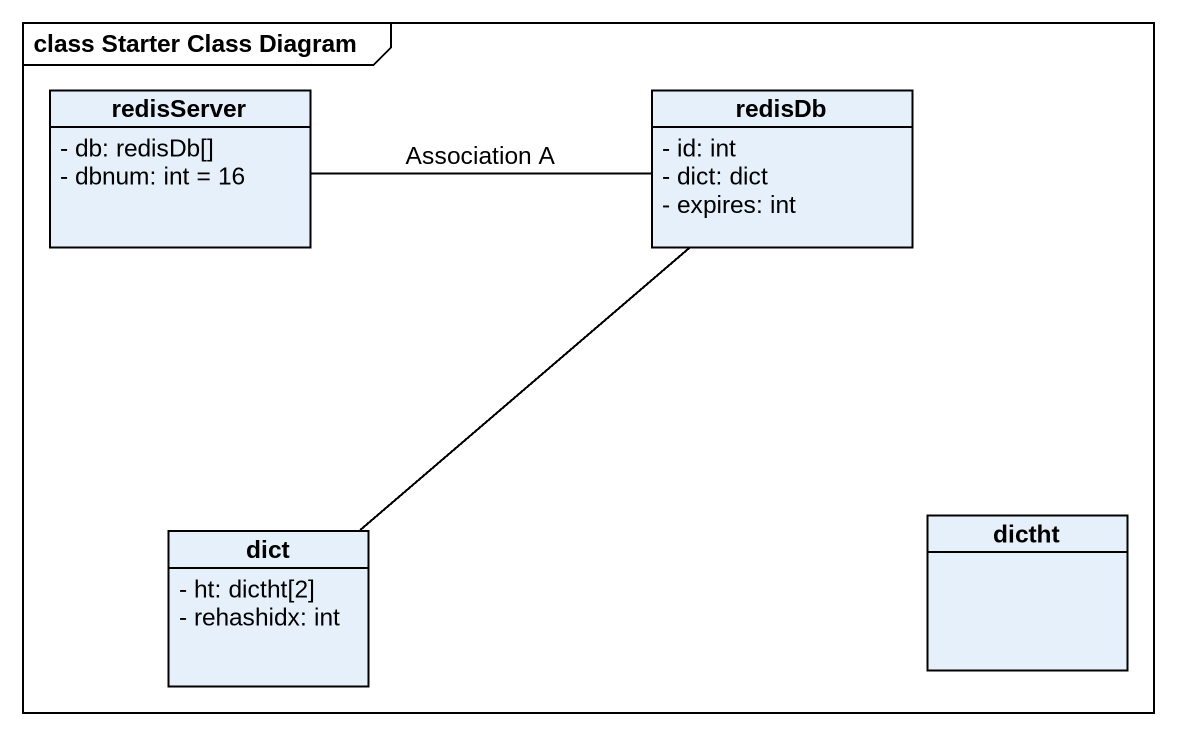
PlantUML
@startuml
mainframe class Starter Class Diagram
hide circle
hide empty members
skinparam classAttributeIconSize 0
class redisServer {
  - db: redisDb[]
  - dbnum: int = 16
}
class redisDb {
  - id: int
  - dict: dict
  - expires: int
}
class dictht
class dict {
  - ht: dictht[2]
  - rehashidx: int
}
redisServer -right- redisDb : Association A
redisDb -- dict
@enduml
